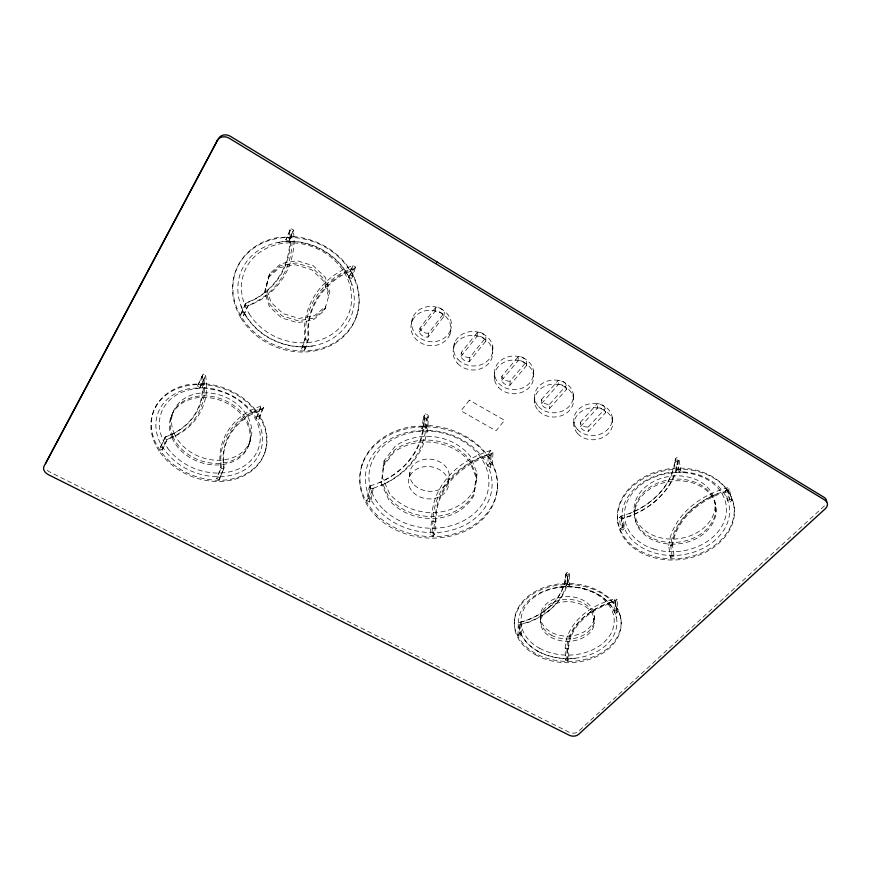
<?xml version="1.0" encoding="UTF-8"?>
<svg xmlns="http://www.w3.org/2000/svg" width="871" height="871" viewBox="0 0 871 871"><rect width="100%" height="100%" fill="white"/><g stroke="black" fill="none" stroke-linecap="round" stroke-linejoin="round"><path stroke-width="0.65" stroke-dasharray="4.36 3.27" d="M534.74 403.273L534.75 399.136M533.379 374.399L533.4 370.349M526.487 365.668L526.541 361.672A7.534 6.5 -0.4 0 0 518.191 356.696L501.848 376.25L501.674 380.279A7.512 6.424 0.8 0 0 509.992 385.167L526.487 365.668A7.567 6.522 -0.3 0 0 518.093 360.67L518.191 356.696M521.511 634.828L521.664 624.529L519.628 622.58L518.234 623.473L518.027 635.231L520.085 636.298L521.511 634.828L519.443 633.75L519.628 622.58L526.944 620.261A72.053 54.731 3.2 0 0 564.876 580.739L565.617 574.49L567.108 572.323L569.198 573.456L569.601 585.062L568.066 586.651L565.954 585.508L565.617 574.49L567.729 576.482L568.066 586.651M520.085 636.298L520.27 624.54L518.234 623.473M424.34 415.021L424.123 425.026A94.797 78.118 15.1 0 1 380.137 482.284L379.658 482.458A94.188 77.584 15.1 0 0 423.35 425.592L423.546 416.588L425.396 413.649L428.227 415.249L427.977 425.44A98.706 81.351 15.1 0 1 382.097 484.94L380.943 485.408A97.182 80.012 15 0 0 426.061 426.844L426.246 419.125L428.227 415.249L426.507 427.933L424.721 430.252L421.847 428.641L423.546 416.588L426.246 419.125L424.721 430.252M514.423 620.696L514.445 619.542M433.029 536.133L434.542 522.676L435.533 521.479L435.805 512.594A89.931 70.54 1.1 0 1 481.282 457.384L491.919 453.421L493.008 452.103L490.275 450.557L479.42 454.608A93.633 73.447 1.1 0 0 432.158 512.202L430.339 534.696L433.029 536.133L434.716 534.119L436.382 513.335A89.343 70.05 1.1 0 1 481.565 458.527L491.146 454.967L491.919 453.421M509.992 385.167L510.134 381.117L526.541 361.672M497.287 489.241L497.352 487.923M487.695 465.811L489.556 463.579L490.275 450.557L488.359 454.39L487.695 465.811L490.471 467.368L492.333 465.147L493.008 452.103M494.521 379.712L494.75 375.651M490.471 467.368L491.146 454.967L488.359 454.39L480.128 457.449A92.174 72.228 1.1 0 0 433.573 514.032L432.027 532.671L430.339 534.696M492.463 350.12L492.692 346.146M476.622 478.789L477.025 473.007L470.34 456.208C452.299 434.27 418.352 429.849 395.173 446.213L384.198 460.661L383.175 466.366L394.215 451.875C417.568 435.467 451.69 439.899 469.894 461.946L476.622 478.789L473.78 495.751C456.295 525.855 410.274 524.93 388.771 499.78L381.324 483.47L383.512 464.45L394.541 449.98C417.83 433.595 451.886 438.015 470.046 460.019L476.753 476.851L473.911 493.803C456.491 523.863 410.535 522.959 389.097 497.831L381.672 481.543M485.626 341.356L485.898 337.447A7.599 6.663 3.6 0 0 477.362 332.363L461.358 352.439L460.955 356.391A7.578 6.587 4.7 0 0 469.458 361.378L485.626 341.356A7.632 6.685 3.6 0 0 477.047 336.26L477.362 332.363M469.458 361.378L469.817 357.415L485.898 337.447M448.478 481.892L449.24 474.39M384.198 460.661L382.358 477.711L389.751 493.966C411.068 519.051 456.883 519.911 474.194 489.916L477.025 473.007M454.15 346.723L454.597 342.771M566.204 573.26L565.377 580.217A72.543 55.113 3.2 0 1 527.184 620.01L519.072 622.591M449.893 334.41A20.077 17.67 9 0 0 427.149 310.457A20.077 17.67 9 0 0 415.848 339.069A20.077 17.67 9 0 0 449.893 334.41L450.361 330.501A19.968 17.605 9 0 0 427.748 306.636A19.968 17.605 9 0 0 416.512 335.161A19.968 17.605 9 0 0 450.361 330.501M567.467 661.078L567.108 649.178L567.968 648.329L568.774 641.992A70.551 50.289 -2.7 0 1 607.751 603.32L617.18 599.727L615.144 598.617L606.477 601.36A73.458 52.358 -2.7 0 0 565.921 641.677L565.127 648.144L565.453 660.033L567.467 661.078L568.926 659.652L568.567 648.351L569.296 642.646A70.083 49.93 -2.7 0 1 608.023 604.256L615.677 601.85L616.254 600.642M443.84 316.511L444.341 312.689A7.676 6.816 8.6 0 0 435.62 307.496L419.964 328.106L419.332 331.96A7.665 6.728 9.4 0 0 428.031 337.066L443.84 316.511A7.719 6.837 8.6 0 0 435.065 311.295L435.62 307.496M421.847 428.641L423.633 426.311L425.396 413.649M409.533 476.709L410.633 469.251M428.031 337.066L428.608 333.19L444.341 312.689M411.918 321.867L412.593 318.013M675.667 458.712L675.036 460.019L676.778 470.547L678.999 471.864L680.806 469.992L678.923 458.908L676.723 457.602L675.667 458.712L674.23 466.812A79.261 64.16 -4.3 0 1 629.504 513.411L620.468 516.481L619.488 517.505L620.544 528.882L622.711 530.101L624.376 528.381L623.407 518.419L620.468 516.481M731.803 500.302L729.648 499.029L727.165 487.716L725.652 490.928L727.797 500.836L729.963 502.11L731.803 500.302L729.299 488.99L727.165 487.716L717.464 490.994A80.763 59.979 -9.4 0 0 670.071 538.126L668.699 545.594L670.79 546.781L671.791 545.79L673.141 538.452A77.563 57.606 -9.4 0 1 718.706 493.258M371.046 499.834L373.202 488.304L370.643 485.855L369.173 487.292L366.637 500.455L369.413 501.946L371.046 499.834L368.259 498.354L370.643 485.855M369.413 501.946L371.906 488.773L382.097 484.94M361.998 465.245L362.26 463.96M269.716 273.657L264.501 292.09L269.52 306.744L281.583 317.893L297.501 322.716L313.168 320.016L324.535 310.414L325.841 306.178L314.529 315.738L298.949 318.438L283.129 313.636L271.142 302.531L266.178 287.931L269.716 273.657L280.974 263.63L296.978 260.701L313.255 265.742L325.297 277.316L329.837 292.144L324.535 310.414M356.881 315.139L357.132 314.181M348.683 277.043L350.207 274.724L352.842 265.394L351.013 268.845L348.683 277.043L351.34 278.6L353.833 269.705L355.466 266.951L352.842 265.394L343.25 269.694A86.49 75.276 13 0 0 304.382 329.619L304.828 338.982L301.638 348.912L304.208 350.36L305.601 348.248L308.584 338.819L308.203 330.545A82.516 71.792 12.9 0 1 345.362 273.494L353.833 269.705L351.013 268.845L343.751 272.1A85.129 74.035 12.9 0 0 305.481 331.002L305.808 338.111L301.638 348.912M351.34 278.6L352.864 276.292L355.466 266.951M304.208 350.36L307.365 340.419L308.584 338.819L305.808 338.111L304.828 338.982L307.365 340.419M265.394 450.677L265.742 449.632M256.303 418.178L261.202 405.853L256.303 418.178L258.785 419.528L263.652 407.182L261.202 405.853L252.655 409.403A79.827 63.289 15.3 0 0 219.928 459.877L220.744 467.836L216.759 478.593L219.165 479.845L224.097 467.847L223.379 460.813A76.158 60.36 15.3 0 1 254.68 412.756L262.215 409.631L263.652 407.182M248.997 444.439L250.619 439.79M258.785 419.528L262.215 409.631L259.493 409.065L253.015 411.754A78.553 62.233 15.3 0 0 220.799 461.358L221.419 467.4L216.759 478.593M219.165 479.845L224.097 467.847L220.744 467.836L223.128 469.088M289.999 238.948L293.56 229.998L290.849 228.387L285.808 239.743L288.551 241.354L289.999 238.948L287.256 237.326L290.849 228.387M288.551 241.354L293.56 229.998L294.082 240.44A93.894 80.001 33.5 0 1 256.531 302.172L247.473 306.254L243.434 315.868L240.788 314.377L245.97 303.064L253.984 299.45A89.582 76.31 33.5 0 0 289.727 240.45L289.237 231.218L291.676 233.493L292.079 241.398A92.424 78.706 33.5 0 1 255.159 302.161L247.473 306.254L244.86 304.763M243.434 315.868L248.289 305.264L245.97 303.064L240.788 314.377M200.014 387.584L205.654 375.445L203.128 374.073L197.456 386.201L200.014 387.584L205.654 375.445L206.59 384.263A85.881 67.067 26.9 0 1 175.027 436.142L166.927 439.528L162.191 450.067L159.709 448.772L165.142 437.155L172.512 433.932A81.928 63.964 26.9 0 0 202.551 384.351L201.702 376.577L203.901 378.7L204.62 385.374A84.52 65.956 26.8 0 1 173.601 436.425L166.927 439.528L164.477 438.244M197.456 386.201L203.128 374.073M162.191 450.067L167.45 438.995L165.348 436.937L159.709 448.772M170.291 419.114L172.371 414.563M239.057 264.022L239.471 263.107M729.299 488.99L727.601 491.353L729.963 502.11M155.855 406.463L156.345 405.451M540.488 619.706L545.355 610.048A27.11 19.848 0 0 1 570.298 601.763A27.11 19.848 0 0 1 592.367 613.62L594.403 623.832A27.11 19.848 0 0 1 564.658 641.241A27.11 19.848 0 0 1 540.488 619.706L540.456 614.545M285.808 239.743L287.256 237.326M419.332 331.96L435.065 311.295M366.637 500.455L368.259 498.354M460.955 356.391L477.047 336.26M501.674 380.279L518.093 360.67M541.479 399.549L558.137 380.496A7.48 6.337 -3.4 0 1 566.313 385.363L566.466 389.435L549.655 408.445A7.447 6.271 -2.2 0 1 541.512 403.665L541.479 399.549A7.414 6.249 -2.3 0 0 549.59 404.318L549.655 408.445M541.512 403.665L558.257 384.557L558.137 380.496M549.59 404.318L566.313 385.363M580.282 422.359L597.234 403.785A7.425 6.173 -5.7 0 1 605.225 408.553L605.585 412.712L588.48 431.221A7.404 6.108 -4.5 0 1 580.511 426.54L580.282 422.359A7.36 6.097 -4.6 0 0 588.208 427.019L588.48 431.221M580.511 426.54L597.56 407.933L597.234 403.785M588.208 427.019L605.225 408.553M518.027 635.231L519.443 633.75M565.954 585.508L567.489 583.918L567.108 572.323M620.544 528.882L622.21 527.151L621.186 516.351M676.778 470.547L678.585 468.674L676.723 457.602M565.453 660.033L566.912 658.607L567.217 643.299A72.282 51.476 -2.7 0 1 607.141 603.69L613.717 601.611L615.677 601.85L616.581 613.032L614.523 611.91L613.717 601.611L615.144 598.617L616.091 610.375L614.523 611.91M670.354 557.168L672.053 555.491L674.165 556.689L672.466 558.355L670.354 557.168L668.699 545.594L672.554 545.703L674.165 556.689M727.797 500.836L729.648 499.029M616.581 613.032L618.149 611.486L617.18 599.727M824.434 505.855L578.409 731.422A6.522 4.431 0.7 0 1 569.318 732.315L49.789 472.017A7.708 5.596 24.9 0 1 46.25 469.055M268.05 277.762L279.373 267.691L295.465 264.751L311.851 269.825L323.968 281.442L328.552 296.336M548.414 611.072L549.351 610.255M325.112 308.53L313.767 318.111L298.143 320.811L282.269 315.999L270.239 304.861L265.252 290.239L268.791 275.933L280.092 265.884L296.14 262.944L312.482 267.996L324.556 279.602L329.129 294.463M653.609 502.556L654.404 501.892M245.644 303.467L254.539 299.45A90.17 76.833 33.5 0 0 290.533 240.058L289.999 229.813M354.562 268.312L345.156 272.514A83.072 72.293 12.9 0 0 307.768 329.989L308.182 339.167M165.142 437.155L173.089 433.823A82.484 64.41 26.9 0 0 203.346 383.904L202.41 375.259M262.9 408.336L254.528 411.809A76.67 60.785 15.3 0 0 223.03 460.215L223.825 468.032M370.121 486.051L380.137 482.284M373.202 488.304L371.906 488.773L369.173 487.292M728.21 490.057L718.303 493.4A79.479 58.978 -9.3 0 0 671.639 539.704L670.594 545.366L672.466 558.355M435.533 521.479L436.131 521.337L431.896 521.25L434.542 522.676M671.791 545.79L672.554 545.703L673.784 539.095A77.051 57.203 -9.4 0 1 719.043 494.227L727.601 491.353L725.652 490.928M278.524 242.345C309.249 236.956 342.619 255.399 352.2 285.514M312.515 345.972C283.075 350.61 251.577 333.637 240.853 305.514M559.465 587.119C581.882 584.485 610.244 593.619 616.461 617.724M575.121 658.226C553.346 660.49 526.541 651.911 519.258 629.189M567.968 648.329L568.567 648.351L565.127 648.144L567.108 649.178M160.83 446.921L163.313 448.217M217.924 476.796L220.341 478.059M566.912 658.607L568.926 659.652M432.027 532.671L434.716 534.119M198.664 384.198L201.234 385.581M567.489 583.918L569.601 585.062M257.566 416.24L260.059 417.59M616.091 610.375L618.149 611.486M423.633 426.311L426.507 427.933M489.556 463.579L492.333 465.147M242.116 312.177L244.762 313.669M622.21 527.151L624.376 528.381M303.032 346.789L305.601 348.248M619.488 517.505L621.633 518.724L630.397 516.046A81.221 65.695 -4.3 0 0 676.255 468.391L677.377 462.142L678.923 458.908L677.442 467.161A82.527 66.806 -4.3 0 1 630.833 515.599L621.633 518.724L622.711 530.101M678.585 468.674L680.806 469.992M350.207 274.724L352.864 276.292M620.653 617.234C613.957 591.017 583.113 581.077 558.768 583.962A53.414 39.064 0 0 0 515.207 629.668C523.144 654.263 552.16 663.528 575.753 661.089A53.414 39.064 0 0 0 620.653 617.234L620.751 618.399M617.887 522.458C623.995 550.156 655.885 561.708 681.503 558.289A58.629 45.172 -7.1 0 0 734.068 506.966C729.658 477.395 695.602 464.755 669.037 468.816A58.629 45.172 -7.1 0 0 617.887 522.458L617.996 523.58M734.068 506.966L734.318 508.087A58.705 45.194 -7.1 0 1 650.822 556.798A58.705 45.194 -7.1 0 1 642.82 478.919A58.705 45.194 -7.1 0 1 734.318 508.087M715.113 506.28A40.676 31.465 -7.3 0 1 653.37 535.458A40.676 31.465 -7.3 0 1 655.253 480.705A40.676 31.465 -7.3 0 1 715.113 506.28L716.125 511.277A40.904 31.552 -7.2 0 1 654.012 540.51A40.904 31.552 -7.2 0 1 655.939 485.615A40.904 31.552 -7.2 0 1 716.125 511.277M678.999 471.864L677.377 462.142L675.036 460.019L673.74 467.313A78.738 63.703 -4.3 0 1 629.33 513.585M634.034 509.927L634.578 514.913M612.182 417.187L612.574 421.412M594.109 618.639A26.968 19.815 -0.1 0 1 551.18 632.215A26.968 19.815 -0.1 0 1 556.678 598.127A26.968 19.815 -0.1 0 1 594.109 618.639L594.403 623.832M573.216 394.03L573.412 398.167M573.902 422.119L574.098 426.333M428.608 333.19A7.621 6.707 9.4 0 1 419.964 328.106M469.817 357.415A7.534 6.565 4.7 0 1 461.358 352.439M558.257 384.557A7.512 6.358 -3.3 0 1 566.466 389.435M597.56 407.933A7.469 6.195 -5.6 0 1 605.585 412.712M510.134 381.117A7.469 6.413 0.8 0 1 501.848 376.25M567.729 576.482L567.086 581.839A74.329 56.419 3.2 0 1 527.935 622.536L520.27 624.54L528.534 621.905A75.527 57.388 3.2 0 0 568.338 580.543L569.198 573.456L567.729 576.482M469.36 400.159L460.966 410.84L496.002 430.786L504.559 420.334L469.36 400.159M293.767 236.672L277 237.696A64.454 55.798 23.4 0 0 236.226 306.352C247.908 336.772 281.997 355.118 313.876 350.12A64.454 55.798 23.4 0 0 357.023 284.654C348.356 257.424 321.791 238.828 293.767 236.672M204.543 383.697L189.366 384.405A59.315 46.631 21 0 0 155.223 441.935C167.983 468.631 199.1 483.416 227.984 479.725A59.315 46.631 21 0 0 264.24 424.678C254.452 400.758 229.704 385.886 204.543 383.697M204.925 387.693L190.956 388.335A54.677 42.984 21 0 0 159.404 441.281C171.13 465.941 199.884 479.616 226.547 476.187A54.677 42.984 21 0 0 259.896 425.364C250.837 403.371 228.071 389.707 204.925 387.693M430.818 425.756L412.353 426.518A68.961 55.385 7.1 0 0 362.292 492.627C374.138 524.745 411.221 540.14 443.6 536.046A68.961 55.385 7.1 0 0 496.187 473.323C488.185 444.776 459.028 427.988 430.818 425.756M430.633 430.383L413.649 431.08A63.572 51.041 7.1 0 0 367.41 491.886C378.275 521.587 412.549 535.828 442.446 532.029A63.572 51.041 7.1 0 0 490.841 474.085C483.394 447.857 456.589 432.441 430.633 430.383M683.975 471.984L669.549 472.496A54.046 41.634 -7.1 0 0 622.351 521.86C627.926 547.456 657.398 558.148 681.035 554.979A54.046 41.634 -7.1 0 0 729.441 507.575C726.447 485.8 704.291 473.345 683.975 471.984M457.656 363.501A19.859 17.268 4.2 0 0 491.527 359.015A19.859 17.268 4.2 0 0 469.534 335.618A19.859 17.268 4.2 0 0 457.656 363.501M458.081 359.505A19.75 17.224 4.2 0 0 491.767 355.02A19.75 17.224 4.2 0 0 469.894 331.699A19.75 17.224 4.2 0 0 458.081 359.505M538.561 410.785A19.532 16.44 -2.6 0 0 572.095 406.626A19.532 16.44 -2.6 0 0 551.506 384.296A19.532 16.44 -2.6 0 0 538.561 410.785M538.55 406.615A19.434 16.397 -2.7 0 0 571.899 402.456A19.434 16.397 -2.7 0 0 551.43 380.202A19.434 16.397 -2.7 0 0 538.55 406.615M577.713 433.671A19.402 16.026 -5 0 0 611.072 429.664A19.402 16.026 -5 0 0 591.169 407.835A19.402 16.026 -5 0 0 577.713 433.671M577.495 429.425A19.304 15.983 -5.1 0 0 610.68 425.429A19.304 15.983 -5.1 0 0 590.876 403.665A19.304 15.983 -5.1 0 0 577.495 429.425M498.55 387.399A19.685 16.865 0.4 0 0 532.246 383.077A19.685 16.865 0.4 0 0 510.972 360.224A19.685 16.865 0.4 0 0 498.55 387.399M498.745 383.316A19.576 16.81 0.3 0 0 532.268 378.994A19.576 16.81 0.3 0 0 511.114 356.217A19.576 16.81 0.3 0 0 498.745 383.316M551.223 635.09A27.045 19.837 -0.1 0 0 594.272 621.513A27.045 19.837 -0.1 0 0 556.732 600.979A27.045 19.837 -0.1 0 0 551.223 635.09M539.432 648.187A46.62 34.132 0 0 0 613.859 625.226A46.62 34.132 0 0 0 549.514 589.525A46.62 34.132 0 0 0 539.432 648.187M537.875 651.301A49.244 36.016 0 0 0 616.526 627.164A49.244 36.016 0 0 0 548.643 589.427A49.244 36.016 0 0 0 537.875 651.301M535.273 654.687A53.479 39.086 0 0 0 620.794 628.655A53.479 39.086 0 0 0 547.195 587.555A53.479 39.086 0 0 0 535.273 654.687M174.091 433.235A41.155 32.477 21.1 0 0 242.65 451.842A41.155 32.477 21.1 0 0 218.273 394.585A41.155 32.477 21.1 0 0 174.091 433.235M172.719 436.295A41.307 32.532 21 0 0 241.55 454.967A41.307 32.532 21 0 0 217.042 397.59A41.307 32.532 21 0 0 172.719 436.295M172.033 437.83A41.383 32.565 21 0 0 241.006 456.535A41.383 32.565 21 0 0 216.433 399.103A41.383 32.565 21 0 0 172.033 437.83M167.57 447.966A51.759 40.73 21 0 0 254.865 455.642A51.759 40.73 21 0 0 207.015 388.695A51.759 40.73 21 0 0 167.57 447.966M160.199 452.55A59.391 46.664 20.9 0 0 260.385 461.663A59.391 46.664 20.9 0 0 205.741 384.83A59.391 46.664 20.9 0 0 160.199 452.55M383.926 509.807A60.153 48.362 7.1 0 0 485.778 497.613A60.153 48.362 7.1 0 0 417.024 431.635A60.153 48.362 7.1 0 0 383.926 509.807M414.302 484.973A19.935 16.07 7.1 0 0 448.173 481.456A19.935 16.07 7.1 0 0 425.93 459.202A19.935 16.07 7.1 0 0 414.302 484.973M413.235 492.496A20.109 16.135 7.1 0 0 447.411 488.99A20.109 16.135 7.1 0 0 424.95 466.627A20.109 16.135 7.1 0 0 413.235 492.496M376.718 516.775A69.07 55.417 7.1 0 0 493.759 503.264A69.07 55.417 7.1 0 0 415.217 427.367A69.07 55.417 7.1 0 0 376.718 516.775M653.794 538.822A40.828 31.519 -7.2 0 0 715.788 509.611A40.828 31.519 -7.2 0 0 655.711 483.971A40.828 31.519 -7.2 0 0 653.794 538.822M653.718 549.013A51.16 39.456 -7.2 0 0 726.283 506.258A51.16 39.456 -7.2 0 0 646.38 481.064A51.16 39.456 -7.2 0 0 653.718 549.013M249.073 313.571A56.234 48.722 23.5 0 0 344.535 321.835A56.234 48.722 23.5 0 0 296.031 243.063A56.234 48.722 23.5 0 0 249.073 313.571M245.872 315.901A59.413 51.433 23.4 0 0 346.723 324.763A59.413 51.433 23.4 0 0 295.585 241.539A59.413 51.433 23.4 0 0 245.872 315.901M241.136 318.307A64.541 55.853 23.4 0 0 350.697 328.171A64.541 55.853 23.4 0 0 295.367 237.707A64.541 55.853 23.4 0 0 241.136 318.307"/><path stroke-width="1.31" d="M45.542 463.633L218.36 138.772A9.45 8.285 41.2 0 1 230.38 136.29L824.053 497.308A8.057 5.999 -13.4 0 1 826.525 502.251M436.556 262.792L437.111 261.997M217.162 140.732L44.029 466.235A7.73 5.607 24.8 0 0 48.297 474.63L569.405 735.309A6.543 4.431 0.7 0 0 578.529 734.416L825.349 508.686A8.079 5.999 -13.3 0 0 824.979 500.139L229.225 138.239A9.483 8.307 41 0 0 217.162 140.732"/></g></svg>
